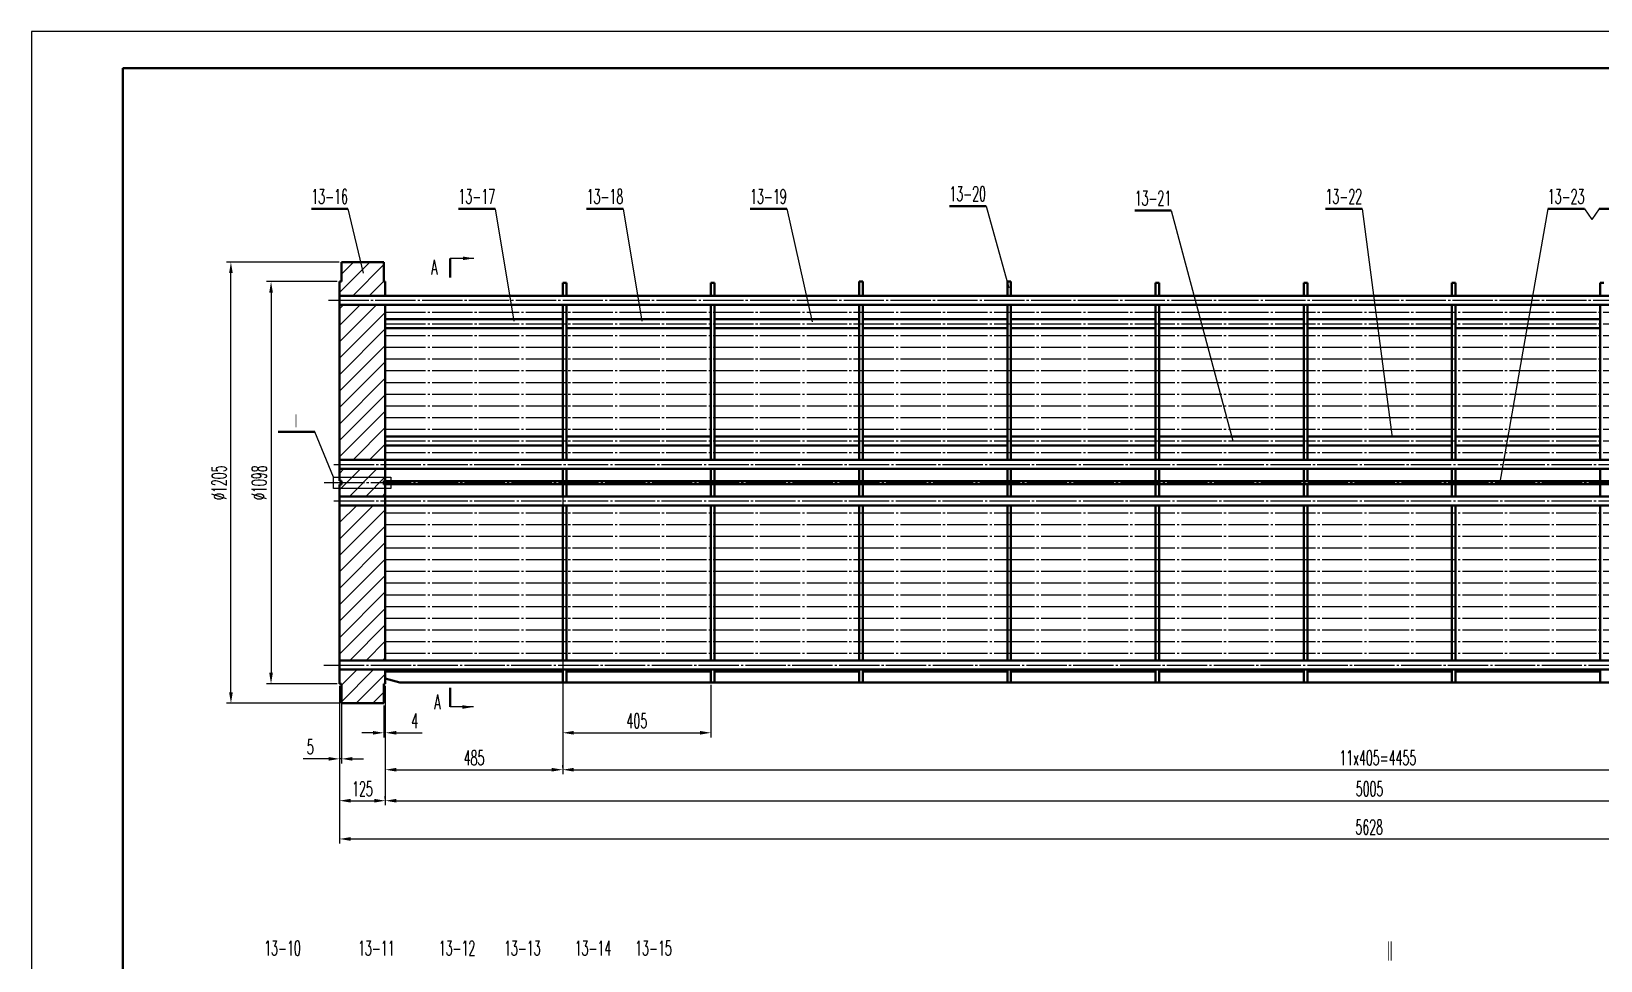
# Model space of a CAD drawing. Header units: millimetres. Extents: x 653 to 3278, y 1219 to 2187.
# Drawn here: x 1545.2 to 1974.1, y 1933 to 2186.8 of the extents above; entities that cross this region are included whole.
import ezdxf

# ---------------------------------------------------------------- set-up
doc = ezdxf.new("R2010")
doc.units = ezdxf.units.MM
doc.linetypes.add('JIS_08_11', pattern=[12.8, 11, -0.6, 0.6, -0.6])
for name, color, linetype, lineweight in [('图层1', 1, 'Continuous', 40), ('图层2', 4, 'JIS_08_11', 20), ('图层3', 2, 'Continuous', 20)]:
    doc.layers.add(name, color=color, linetype=linetype, lineweight=lineweight)
doc.styles.get("Standard").update_dxf_attribs({"font": 'romans.shx', "width": 0.55, "height": 4, "bigfont": 'gbcbig.shx'})
doc.styles.add('样式 2', font='romans.shx', dxfattribs={"width": 0.55, "height": 4, "bigfont": 'gbcbig.shx'})
doc.dimstyles.new('副本 ISO-25', dxfattribs={"dimtxt": 4, "dimasz": 3, "dimexe": 1.25, "dimexo": 0.625, "dimgap": 1.25, "dimtad": 1, "dimdec": 1, "dimtxsty": 'Standard', "dimcen": 2.5, "dimazin": 2, "dimtfac": 1, "dimtdec": 1, "dimtmove": 0, "dimatfit": 3, "dimfxl": 1, "dimarcsym": 0})

# ---------------------------------------------------------------- blocks, each defined once
blk = doc.blocks.new('*D367')
at = {"layer": 'Defpoints', "color": 0}
for p in [(1629.45, 2008.63), (1641.95, 2008.63), (1641.95, 1976.67)]:
    blk.add_point(p, dxfattribs=at)
at = {"layer": '图层3', "color": 0, "lineweight": -2}
for p, q in [((1629.45, 2008.01), (1629.45, 1975.42)), ((1641.95, 2008.01), (1641.95, 1975.42)), ((1632.45, 1976.67), (1638.95, 1976.67))]:
    blk.add_line(p, q, dxfattribs=at)
at = {"layer": '图层3', "color": 0}
for points in [[(1632.45, 1977.17), (1632.45, 1976.17), (1629.45, 1976.67)], [(1638.95, 1977.17), (1638.95, 1976.17), (1641.95, 1976.67)]]:
    blk.add_solid(points, dxfattribs=at)
at = {"layer": '图层3', "color": 0, "insert": (1635.7, 1979.92), "char_height": 4, "attachment_point": 5}
blk.add_mtext('125', dxfattribs=at)
blk = doc.blocks.new('*D368')
at = {"layer": 'Defpoints', "color": 0}
for p in [(1629.45, 2008.63), (1629.95, 2008.63), (1629.95, 1988.1)]:
    blk.add_point(p, dxfattribs=at)
at = {"layer": '图层3', "color": 0, "lineweight": -2}
for p, q in [((1629.45, 2008.01), (1629.45, 1986.85)), ((1629.95, 2008.01), (1629.95, 1986.85)), ((1626.45, 1988.1), (1619.49, 1988.1)), ((1629.95, 1988.1), (1629.45, 1988.1)), ((1632.95, 1988.1), (1635.95, 1988.1))]:
    blk.add_line(p, q, dxfattribs=at)
at = {"layer": '图层3', "color": 0}
for points in [[(1626.45, 1988.6), (1626.45, 1987.6), (1629.45, 1988.1)], [(1632.95, 1988.6), (1632.95, 1987.6), (1629.95, 1988.1)]]:
    blk.add_solid(points, dxfattribs=at)
at = {"layer": '图层3', "color": 0, "insert": (1621.47, 1991.35), "char_height": 4, "attachment_point": 5}
blk.add_mtext('5', dxfattribs=at)
blk = doc.blocks.new('*D369')
at = {"layer": 'Defpoints', "color": 0}
for p in [(1641.55, 2003.28), (1641.55, 1995.22), (1641.95, 1995.28)]:
    blk.add_point(p, dxfattribs=at)
at = {"layer": '图层3', "color": 0, "lineweight": -2}
for p, q in [((1641.55, 2002.66), (1641.55, 1993.97)), ((1638.55, 1995.22), (1635.55, 1995.22)), ((1641.55, 1995.22), (1641.95, 1995.22)), ((1641.95, 1994.66), (1641.95, 1993.97)), ((1644.95, 1995.22), (1652.02, 1995.22))]:
    blk.add_line(p, q, dxfattribs=at)
at = {"layer": '图层3', "color": 0}
for points in [[(1638.55, 1995.72), (1638.55, 1994.72), (1641.55, 1995.22)], [(1644.95, 1995.72), (1644.95, 1994.72), (1641.95, 1995.22)]]:
    blk.add_solid(points, dxfattribs=at)
at = {"layer": '图层3', "color": 0, "insert": (1649.99, 1998.47), "char_height": 4, "attachment_point": 5}
blk.add_mtext('4', dxfattribs=at)
blk = doc.blocks.new('*D370')
at = {"layer": 'Defpoints', "color": 0}
for p in [(1690.45, 2061.97), (1641.95, 2008.63), (1690.45, 1985.13)]:
    blk.add_point(p, dxfattribs=at)
at = {"layer": '图层3', "color": 0, "lineweight": -2}
for p, q in [((1690.45, 2061.34), (1690.45, 1983.88)), ((1641.95, 2008.01), (1641.95, 1983.88)), ((1644.95, 1985.13), (1687.45, 1985.13))]:
    blk.add_line(p, q, dxfattribs=at)
at = {"layer": '图层3', "color": 0}
for points in [[(1644.95, 1985.63), (1644.95, 1984.63), (1641.95, 1985.13)], [(1687.45, 1985.63), (1687.45, 1984.63), (1690.45, 1985.13)]]:
    blk.add_solid(points, dxfattribs=at)
at = {"layer": '图层3', "color": 0, "insert": (1666.2, 1988.38), "char_height": 4, "attachment_point": 5}
blk.add_mtext('485', dxfattribs=at)
blk = doc.blocks.new('*D371')
at = {"layer": 'Defpoints', "color": 0}
for p in [(1690.45, 2008.01), (1730.95, 2008.98), (1730.95, 1995.22)]:
    blk.add_point(p, dxfattribs=at)
at = {"layer": '图层3', "color": 0, "lineweight": -2}
for p, q in [((1690.45, 2007.38), (1690.45, 1993.97)), ((1730.95, 2008.36), (1730.95, 1993.97)), ((1693.45, 1995.22), (1727.95, 1995.22))]:
    blk.add_line(p, q, dxfattribs=at)
at = {"layer": '图层3', "color": 0}
for points in [[(1693.45, 1995.72), (1693.45, 1994.72), (1690.45, 1995.22)], [(1727.95, 1995.72), (1727.95, 1994.72), (1730.95, 1995.22)]]:
    blk.add_solid(points, dxfattribs=at)
at = {"layer": '图层3', "color": 0, "insert": (1710.7, 1998.47), "char_height": 4, "attachment_point": 5}
blk.add_mtext('405', dxfattribs=at)
blk = doc.blocks.new('*D372')
at = {"layer": 'Defpoints', "color": 0}
for p in [(2135.95, 2008.98), (1690.45, 1985.13), (2135.95, 1985.13)]:
    blk.add_point(p, dxfattribs=at)
at = {"layer": '图层3', "color": 0, "lineweight": -2}
for p, q in [((2135.95, 2008.36), (2135.95, 1983.88)), ((1690.45, 1985.76), (1690.45, 1986.38)), ((1693.45, 1985.13), (2132.95, 1985.13))]:
    blk.add_line(p, q, dxfattribs=at)
at = {"layer": '图层3', "color": 0}
for points in [[(1693.45, 1985.63), (1693.45, 1984.63), (1690.45, 1985.13)], [(2132.95, 1985.63), (2132.95, 1984.63), (2135.95, 1985.13)]]:
    blk.add_solid(points, dxfattribs=at)
at = {"layer": '图层3', "color": 0, "insert": (1913.2, 1988.38), "char_height": 4, "attachment_point": 5}
blk.add_mtext('11x405=4455', dxfattribs=at)
blk = doc.blocks.new('*D373')
at = {"layer": 'Defpoints', "color": 0}
for p in [(2142.45, 2001.81), (1641.95, 1976.67), (2142.45, 1976.67)]:
    blk.add_point(p, dxfattribs=at)
at = {"layer": '图层3', "color": 0, "lineweight": -2}
for p, q in [((2142.45, 2001.18), (2142.45, 1975.42)), ((1641.95, 1977.3), (1641.95, 1977.92)), ((1644.95, 1976.67), (2139.45, 1976.67))]:
    blk.add_line(p, q, dxfattribs=at)
at = {"layer": '图层3', "color": 0}
for points in [[(1644.95, 1977.17), (1644.95, 1976.17), (1641.95, 1976.67)], [(2139.45, 1977.17), (2139.45, 1976.17), (2142.45, 1976.67)]]:
    blk.add_solid(points, dxfattribs=at)
at = {"layer": '图层3', "color": 0, "insert": (1910.94, 1979.92), "char_height": 4, "attachment_point": 5}
blk.add_mtext('5005', dxfattribs=at)
blk = doc.blocks.new('*D374')
at = {"layer": 'Defpoints', "color": 0}
for p in [(2192.25, 2063.53), (1629.45, 2008.63), (2192.25, 1966.22)]:
    blk.add_point(p, dxfattribs=at)
at = {"layer": '图层3', "color": 0, "lineweight": -2}
for p, q in [((2192.25, 2062.91), (2192.25, 1964.97)), ((1629.45, 2008.01), (1629.45, 1964.97)), ((1632.45, 1966.22), (2189.25, 1966.22))]:
    blk.add_line(p, q, dxfattribs=at)
at = {"layer": '图层3', "color": 0}
for points in [[(1632.45, 1966.72), (1632.45, 1965.72), (1629.45, 1966.22)], [(2189.25, 1966.72), (2189.25, 1965.72), (2192.25, 1966.22)]]:
    blk.add_solid(points, dxfattribs=at)
at = {"layer": '图层3', "color": 0, "insert": (1910.85, 1969.47), "char_height": 4, "attachment_point": 5}
blk.add_mtext('5628', dxfattribs=at)
blk = doc.blocks.new('*D375')
at = {"layer": 'Defpoints', "color": 0}
for p in [(1629.45, 2118.43), (1610.72, 2008.63), (1629.45, 2008.63)]:
    blk.add_point(p, dxfattribs=at)
at = {"layer": '图层3', "color": 0, "lineweight": -2}
for p, q in [((1628.83, 2118.43), (1609.47, 2118.43)), ((1610.72, 2115.43), (1610.72, 2011.63)), ((1628.83, 2008.63), (1609.47, 2008.63))]:
    blk.add_line(p, q, dxfattribs=at)
at = {"layer": '图层3', "color": 0}
for points in [[(1610.22, 2115.43), (1611.22, 2115.43), (1610.72, 2118.43)], [(1610.22, 2011.63), (1611.22, 2011.63), (1610.72, 2008.63)]]:
    blk.add_solid(points, dxfattribs=at)
at = {"layer": '图层3', "color": 0, "insert": (1607.47, 2063.54), "char_height": 4, "attachment_point": 5, "rotation": 90}
blk.add_mtext('%%C1098', dxfattribs=at)
blk = doc.blocks.new('*D376')
at = {"layer": 'Defpoints', "color": 0}
for p in [(1599.76, 2123.78), (1629.95, 2123.78), (1629.95, 2003.28)]:
    blk.add_point(p, dxfattribs=at)
at = {"layer": '图层3', "color": 0, "lineweight": -2}
for p, q in [((1629.33, 2123.78), (1598.51, 2123.78)), ((1599.76, 2006.28), (1599.76, 2120.78)), ((1629.33, 2003.28), (1598.51, 2003.28))]:
    blk.add_line(p, q, dxfattribs=at)
at = {"layer": '图层3', "color": 0}
for points in [[(1599.26, 2120.78), (1600.26, 2120.78), (1599.76, 2123.78)], [(1599.26, 2006.28), (1600.26, 2006.28), (1599.76, 2003.28)]]:
    blk.add_solid(points, dxfattribs=at)
at = {"layer": '图层3', "color": 0, "insert": (1596.51, 2063.53), "char_height": 4, "attachment_point": 5, "rotation": 90}
blk.add_mtext('%%C1205', dxfattribs=at)

msp = doc.modelspace()

# ---------------------------------------------------------------- hatches: boundary and pattern name
at = {"layer": '图层3'}
h = msp.add_hatch(dxfattribs=at)
h.set_pattern_fill('ANSI31', color=256, style=0)
h.set_pattern_definition([(45, (-27.041, 625.1134), (-2.245064, 2.245064), [])])
h.paths.add_polyline_path([(1641.553, 2123.784), (1629.953, 2123.784), (1629.953, 2118.434), (1629.453, 2118.434), (1629.453, 2114.584), (1641.953, 2114.584), (1641.953, 2118.434), (1641.553, 2118.434)])
h.paths.add_polyline_path([(1641.953, 2112.084), (1629.453, 2112.084), (1629.453, 2069.784), (1641.953, 2069.784)])
h.paths.add_polyline_path([(1641.953, 2057.284), (1629.453, 2057.284), (1629.453, 2014.984), (1641.953, 2014.984)])
h.paths.add_polyline_path([(1641.553, 2003.284), (1641.553, 2008.634), (1641.953, 2008.634), (1641.953, 2012.484), (1629.453, 2012.484), (1629.453, 2008.634), (1629.953, 2008.634), (1629.953, 2003.284)])
h.paths.add_polyline_path([(1641.553, 2063.534), (1641.553, 2064.034), (1641.953, 2064.034), (1641.953, 2067.284), (1629.453, 2067.284), (1629.453, 2064.034), (1629.953, 2064.034), (1629.953, 2063.534)])
h.paths.add_polyline_path([(1629.953, 2063.534), (1629.953, 2063.034), (1629.453, 2063.034), (1629.453, 2059.784), (1641.953, 2059.784), (1641.953, 2063.034), (1641.553, 2063.034), (1641.553, 2063.534)])

# ---------------------------------------------------------------- linework, layer by layer
at = {"layer": '图层1'}
for p, q in [((1570.225, 2176.779), (1570.225, 1602.779)), ((2376.225, 2176.779), (1570.225, 2176.779)), ((1621.735, 2138.277), (1631.735, 2138.277)), ((1661.96, 2138.277), (1671.96, 2138.277)), ((1696.981, 2138.277), (1706.981, 2138.277)), ((1741.664, 2138.277), (1751.664, 2138.277)), ((1796.13, 2139.016), (1806.13, 2139.016)), ((1846.762, 2137.836), (1856.762, 2137.836)), ((1898.923, 2138.277), (1908.923, 2138.277)), ((1959.671, 2138.277), (1969.671, 2138.277)), ((1973.671, 2138.277), (1983.671, 2138.277)), ((1629.953, 2123.784), (1629.953, 2118.434)), ((1629.953, 2123.784), (1641.553, 2123.784)), ((1641.553, 2123.784), (1641.553, 2118.434)), ((1659.705, 2124.801), (1659.705, 2119.545)), ((1629.453, 2118.434), (1629.453, 2064.034)), ((1629.453, 2118.434), (1629.953, 2118.434)), ((1629.453, 2114.584), (2142.453, 2114.584)), ((1641.553, 2118.434), (1641.953, 2118.434)), ((1641.953, 2118.434), (1641.953, 2114.584)), ((1690.453, 2118.084), (1690.453, 2114.584)), ((1690.453, 2118.084), (1691.453, 2118.084)), ((1691.453, 2118.084), (1691.453, 2114.584)), ((1730.953, 2118.084), (1730.953, 2114.584)), ((1730.953, 2118.084), (1731.953, 2118.084)), ((1731.953, 2118.084), (1731.953, 2114.584)), ((1771.453, 2118.434), (1771.453, 2114.584)), ((1771.453, 2118.434), (1772.453, 2118.434)), ((1772.453, 2118.434), (1772.453, 2114.584)), ((1811.953, 2118.434), (1811.953, 2114.584)), ((1811.953, 2118.434), (1812.953, 2118.434)), ((1812.953, 2118.434), (1812.953, 2114.584)), ((1852.453, 2118.084), (1852.453, 2114.584)), ((1852.453, 2118.084), (1853.453, 2118.084)), ((1853.453, 2118.084), (1853.453, 2114.584)), ((1892.953, 2118.084), (1892.953, 2114.584)), ((1892.953, 2118.084), (1893.953, 2118.084)), ((1893.953, 2118.084), (1893.953, 2114.584)), ((1933.453, 2118.084), (1933.453, 2114.584)), ((1933.453, 2118.084), (1934.453, 2118.084)), ((1934.453, 2118.084), (1934.453, 2114.584)), ((1973.953, 2118.084), (1973.953, 2114.584)), ((1973.953, 2118.084), (1974.953, 2118.084)), ((1629.453, 2112.084), (2142.453, 2112.084)), ((1641.953, 2112.084), (1641.953, 2064.034)), ((1690.453, 2112.084), (1690.453, 2069.784)), ((1691.453, 2112.084), (1691.453, 2069.784)), ((1730.953, 2112.084), (1730.953, 2069.784)), ((1731.953, 2112.084), (1731.953, 2069.784)), ((1771.453, 2112.084), (1771.453, 2069.784)), ((1772.453, 2112.084), (1772.453, 2069.784)), ((1811.953, 2112.084), (1811.953, 2069.784)), ((1812.953, 2112.084), (1812.953, 2069.784)), ((1852.453, 2112.084), (1852.453, 2069.784)), ((1853.453, 2112.084), (1853.453, 2069.784)), ((1892.953, 2112.084), (1892.953, 2069.784)), ((1893.953, 2112.084), (1893.953, 2069.784)), ((1933.453, 2112.084), (1933.453, 2069.784)), ((1934.453, 2112.084), (1934.453, 2069.784)), ((1973.953, 2112.084), (1973.953, 2069.784)), ((1641.953, 2108.184), (1690.453, 2108.184)), ((1691.453, 2108.184), (1730.953, 2108.184)), ((1731.953, 2108.184), (1771.453, 2108.184)), ((1772.453, 2108.184), (1811.953, 2108.184)), ((1812.953, 2108.184), (1852.453, 2108.184)), ((1853.453, 2108.184), (1892.953, 2108.184)), ((1893.953, 2108.184), (1933.453, 2108.184)), ((1934.453, 2108.184), (1973.953, 2108.184)), ((1641.953, 2105.684), (1690.453, 2105.684)), ((1691.453, 2105.684), (1730.953, 2105.684)), ((1731.953, 2105.684), (1771.453, 2105.684)), ((1772.453, 2105.684), (1811.953, 2105.684)), ((1812.953, 2105.684), (1852.453, 2105.684)), ((1853.453, 2105.684), (1892.953, 2105.684)), ((1893.953, 2105.684), (1933.453, 2105.684)), ((1934.453, 2105.684), (1973.953, 2105.684)), ((1612.662, 2077.384), (1622.662, 2077.384)), ((1641.953, 2076.184), (1690.453, 2076.184)), ((1691.453, 2076.184), (1730.953, 2076.184)), ((1731.953, 2076.184), (1771.453, 2076.184)), ((1772.453, 2076.184), (1811.953, 2076.184)), ((1812.953, 2076.184), (1852.453, 2076.184)), ((1853.453, 2076.184), (1892.953, 2076.184)), ((1893.953, 2076.184), (1933.453, 2076.184)), ((1934.453, 2076.184), (1973.953, 2076.184)), ((1641.953, 2073.684), (1690.453, 2073.684)), ((1691.453, 2073.684), (1730.953, 2073.684)), ((1731.953, 2073.684), (1771.453, 2073.684)), ((1772.453, 2073.684), (1811.953, 2073.684)), ((1812.953, 2073.684), (1852.453, 2073.684)), ((1853.453, 2073.684), (1892.953, 2073.684)), ((1893.953, 2073.684), (1933.453, 2073.684)), ((1934.453, 2073.684), (1973.953, 2073.684)), ((1629.453, 2069.784), (2142.453, 2069.784)), ((1629.453, 2067.284), (2142.453, 2067.284)), ((1690.453, 2067.284), (1690.453, 2063.934)), ((1691.453, 2067.284), (1691.453, 2063.934)), ((1730.953, 2067.284), (1730.953, 2063.934)), ((1731.953, 2067.284), (1731.953, 2063.934)), ((1771.453, 2067.284), (1771.453, 2063.934)), ((1772.453, 2067.284), (1772.453, 2063.934)), ((1811.953, 2067.284), (1811.953, 2063.934)), ((1812.953, 2067.284), (1812.953, 2063.934)), ((1852.453, 2067.284), (1852.453, 2063.934)), ((1853.453, 2067.284), (1853.453, 2063.934)), ((1892.953, 2067.284), (1892.953, 2063.934)), ((1893.953, 2067.284), (1893.953, 2063.934)), ((1933.453, 2067.284), (1933.453, 2063.934)), ((1934.453, 2067.284), (1934.453, 2063.934)), ((1973.953, 2067.284), (1973.953, 2063.934)), ((1629.453, 2064.034), (1629.953, 2064.034)), ((1629.453, 2063.034), (1629.453, 2008.634)), ((1629.953, 2063.034), (1629.453, 2063.034)), ((1629.953, 2064.034), (1629.953, 2063.034)), ((1641.953, 2064.034), (1641.553, 2064.034)), ((1641.553, 2064.034), (1641.553, 2063.034)), ((1641.553, 2063.934), (2138.953, 2063.934)), ((1641.553, 2063.134), (2138.953, 2063.134)), ((1641.553, 2063.034), (1641.953, 2063.034)), ((1641.953, 2063.034), (1641.953, 2014.984)), ((1690.453, 2063.134), (1690.453, 2059.784)), ((1691.453, 2063.134), (1691.453, 2059.784)), ((1730.953, 2063.134), (1730.953, 2059.784)), ((1731.953, 2063.134), (1731.953, 2059.784)), ((1771.453, 2063.134), (1771.453, 2059.784)), ((1772.453, 2063.134), (1772.453, 2059.784)), ((1811.953, 2063.134), (1811.953, 2059.784)), ((1812.953, 2063.134), (1812.953, 2059.784)), ((1852.453, 2063.134), (1852.453, 2059.784)), ((1853.453, 2063.134), (1853.453, 2059.784)), ((1892.953, 2063.134), (1892.953, 2059.784)), ((1893.953, 2063.134), (1893.953, 2059.784)), ((1933.453, 2063.134), (1933.453, 2059.784)), ((1934.453, 2063.134), (1934.453, 2059.784)), ((1973.953, 2063.134), (1973.953, 2059.784)), ((1629.453, 2059.784), (2142.453, 2059.784)), ((1629.453, 2057.284), (2142.453, 2057.284)), ((1690.453, 2057.284), (1690.453, 2014.984)), ((1691.453, 2057.284), (1691.453, 2014.984)), ((1730.953, 2057.284), (1730.953, 2014.984)), ((1731.953, 2057.284), (1731.953, 2014.984)), ((1771.453, 2057.284), (1771.453, 2014.984)), ((1772.453, 2057.284), (1772.453, 2014.984)), ((1811.953, 2057.284), (1811.953, 2014.984)), ((1812.953, 2057.284), (1812.953, 2014.984)), ((1852.453, 2057.284), (1852.453, 2014.984)), ((1853.453, 2057.284), (1853.453, 2014.984)), ((1892.953, 2057.284), (1892.953, 2014.984)), ((1893.953, 2057.284), (1893.953, 2014.984)), ((1933.453, 2057.284), (1933.453, 2014.984)), ((1934.453, 2057.284), (1934.453, 2014.984)), ((1973.953, 2057.284), (1973.953, 2014.984)), ((1629.453, 2014.984), (2142.453, 2014.984)), ((1629.453, 2012.484), (2142.453, 2012.484)), ((1641.953, 2012.484), (1641.953, 2008.634)), ((1641.953, 2011.984), (1690.453, 2011.984)), ((1690.453, 2012.484), (1690.453, 2008.984)), ((1691.453, 2012.484), (1691.453, 2008.984)), ((1691.453, 2011.984), (1730.953, 2011.984)), ((1730.953, 2012.484), (1730.953, 2008.984)), ((1731.953, 2012.484), (1731.953, 2008.984)), ((1731.953, 2011.984), (1771.453, 2011.984)), ((1771.453, 2012.484), (1771.453, 2008.984)), ((1772.453, 2012.484), (1772.453, 2008.984)), ((1772.453, 2011.984), (1811.953, 2011.984)), ((1811.953, 2012.484), (1811.953, 2008.984)), ((1812.953, 2012.484), (1812.953, 2008.984)), ((1812.953, 2011.984), (1852.453, 2011.984)), ((1852.453, 2012.484), (1852.453, 2008.984)), ((1853.453, 2012.484), (1853.453, 2008.984)), ((1853.453, 2011.984), (1892.953, 2011.984)), ((1892.953, 2012.484), (1892.953, 2008.984)), ((1893.953, 2012.484), (1893.953, 2008.984)), ((1893.953, 2011.984), (1933.453, 2011.984)), ((1933.453, 2012.484), (1933.453, 2008.984)), ((1934.453, 2012.484), (1934.453, 2008.984)), ((1934.453, 2011.984), (1973.953, 2011.984)), ((1973.953, 2012.484), (1973.953, 2008.984)), ((1629.453, 2008.634), (1629.953, 2008.634)), ((1629.953, 2003.284), (1629.953, 2008.634)), ((1641.553, 2008.634), (1641.953, 2008.634)), ((1641.553, 2003.284), (1641.553, 2008.634)), ((1641.953, 2010.056), (1645.953, 2008.984)), ((1645.953, 2008.984), (2139.953, 2008.984)), ((1659.705, 2002.268), (1659.705, 2007.523)), ((1641.553, 2003.284), (1629.953, 2003.284))]:
    msp.add_line(p, q, dxfattribs=at)
at = {"layer": '图层2'}
for p, q in [((1626.424, 2113.334), (2142.453, 2113.334)), ((1641.953, 2110.134), (2142.453, 2110.134)), ((1641.953, 2106.934), (2146.692, 2106.934)), ((1641.953, 2103.734), (2142.453, 2103.734)), ((1641.953, 2100.534), (2142.453, 2100.534)), ((1641.953, 2097.334), (2142.453, 2097.334)), ((1641.953, 2094.134), (2142.453, 2094.134)), ((1641.953, 2090.934), (2142.453, 2090.934)), ((1641.953, 2087.734), (2142.453, 2087.734)), ((1641.953, 2084.534), (2142.453, 2084.534)), ((1641.953, 2081.334), (2142.453, 2081.334)), ((1641.953, 2078.134), (2142.453, 2078.134)), ((1641.953, 2074.934), (2142.453, 2074.934)), ((1641.953, 2071.734), (2142.453, 2071.734)), ((1627.871, 2068.534), (2142.453, 2068.534)), ((1625.24, 2063.534), (2205.759, 2063.534)), ((1627.871, 2058.534), (2142.453, 2058.534)), ((1641.953, 2055.334), (2142.453, 2055.334)), ((1641.953, 2052.134), (2142.453, 2052.134)), ((1641.953, 2048.934), (2142.453, 2048.934)), ((1641.953, 2045.734), (2142.453, 2045.734)), ((1641.953, 2042.534), (2142.453, 2042.534)), ((1641.953, 2039.334), (2142.453, 2039.334)), ((1641.953, 2036.134), (2142.453, 2036.134)), ((1641.953, 2032.934), (2142.453, 2032.934)), ((1641.953, 2029.734), (2142.453, 2029.734)), ((1641.953, 2026.534), (2142.453, 2026.534)), ((1641.953, 2023.334), (2142.453, 2023.334)), ((1641.953, 2020.134), (2142.453, 2020.134)), ((1641.953, 2016.934), (2142.453, 2016.934)), ((1625.184, 2013.734), (2142.453, 2013.734))]:
    msp.add_line(p, q, dxfattribs=at)
at = {"layer": '图层3'}
for p, q in [((1545.225, 2186.779), (1545.225, 1592.779)), ((2386.225, 2186.779), (1545.225, 2186.779)), ((1631.735, 2138.277), (1635.906, 2120.752)), ((1671.96, 2138.277), (1677.092, 2107.606)), ((1706.981, 2138.277), (1712.056, 2107.624)), ((1751.664, 2138.277), (1758.573, 2107.419)), ((1806.13, 2139.016), (1812.368, 2116.715)), ((1856.762, 2137.836), (1873.536, 2074.934)), ((1908.923, 2138.277), (1917.089, 2075.874)), ((1959.671, 2138.277), (1946.524, 2063.674)), ((1969.671, 2138.277), (1971.671, 2135.41)), ((1973.671, 2138.277), (1971.671, 2135.41)), ((1627.781, 2065.036), (1622.662, 2077.384))]:
    msp.add_line(p, q, dxfattribs=at)
msp.add_lwpolyline([(1627.781, 2065.036), (1643.49, 2065.036), (1643.49, 2061.962), (1627.781, 2061.962)], close=True, dxfattribs=at)

# ---------------------------------------------------------------- texts
at = {"layer": '图层3', "char_height": 4, "attachment_point": 1, "style": '样式 2'}
for s, insert, width in [('13-20', (1796.13, 2144.441), 10), ('13-16', (1621.735, 2143.702), 10), ('13-17', (1661.96, 2143.702), 10), ('13-18', (1696.981, 2143.702), 10), ('13-19', (1741.664, 2143.702), 10), ('13-21', (1846.762, 2143.261), 10), ('13-22', (1898.923, 2143.702), 10), ('13-23', (1959.671, 2143.702), 10), ('A', (1654.494, 2124.42), 0.83298), ('A', (1655.334, 2005.639), 0.83298), ('13-10', (1608.862, 1938.423), 10), ('13-11', (1634.491, 1938.423), 10), ('13-12', (1656.572, 1938.423), 10), ('13-13', (1674.38, 1938.423), 10), ('13-14', (1693.7, 1938.423), 10), ('13-15', (1710.242, 1938.423), 10)]:
    msp.add_mtext(s, dxfattribs=dict(at, insert=insert, width=width))
at = {"layer": '图层3'}
for s, insert, char_height, width, attachment_point in [('Ⅰ', (1617.554, 2080.253), 4, 25.84295, 5), ('Ⅱ', (1915.153, 1938.431), 6, 20.84719, 1)]:
    msp.add_mtext(s, dxfattribs=dict(at, insert=insert, char_height=char_height, width=width, attachment_point=attachment_point))

# ---------------------------------------------------------------- dimensions: what is measured, and where the dimension line sits
for base, p1, p2, text, picture, middle in [((1599.757, 2123.784), (1629.953, 2003.284), (1629.953, 2123.784), '%%C1205', '*D376', (1599.757, 2063.534)), ((1610.725, 2008.634), (1629.453, 2118.434), (1629.453, 2008.634), '%%C1098', '*D375', (1610.725, 2063.543))]:
    dim = msp.add_linear_dim(base=base, p1=p1, p2=p2, angle=90, text=text, dimstyle='副本 ISO-25', dxfattribs=at)
    dim.commit()
    dim.dimension.update_dxf_attribs({"geometry": picture, "text_midpoint": middle, "dimtype": 160})
for base, p1, p2, text, picture, middle in [((2192.253, 1966.22), (1629.453, 2008.634), (2192.253, 2063.534), '5628', '*D374', (1910.853, 1969.47)), ((1730.953, 1995.216), (1690.453, 2008.009), (1730.953, 2008.984), '405', '*D371', (1710.703, 1998.466)), ((2135.953, 1985.132), (1690.453, 1985.132), (2135.953, 2008.984), '11x405=4455', '*D372', (1913.203, 1988.382))]:
    dim = msp.add_linear_dim(base=base, p1=p1, p2=p2, text=text, dimstyle='副本 ISO-25', dxfattribs=at)
    dim.commit()
    dim.dimension.update_dxf_attribs({"geometry": picture, "text_midpoint": middle})
for base, p1, p2, text, picture, middle in [((1690.453, 1985.132), (1641.953, 2008.634), (1690.453, 2061.965), '485', '*D370', (1666.203, 1985.132)), ((1629.953, 1988.101), (1629.453, 2008.634), (1629.953, 2008.634), '5', '*D368', (1621.469, 1988.101)), ((1641.953, 1976.671), (1629.453, 2008.634), (1641.953, 2008.634), '125', '*D367', (1635.703, 1976.671)), ((1641.553, 1995.216), (1641.953, 1995.283), (1641.553, 2003.284), '4', '*D369', (1649.988, 1995.216)), ((2142.453, 1976.671), (1641.953, 1976.671), (2142.453, 2001.807), '5005', '*D373', (1910.941, 1976.671))]:
    dim = msp.add_linear_dim(base=base, p1=p1, p2=p2, text=text, dimstyle='副本 ISO-25', dxfattribs=at)
    dim.commit()
    dim.dimension.update_dxf_attribs({"geometry": picture, "text_midpoint": middle, "dimtype": 160})

# ---------------------------------------------------------------- leaders
for points in [[(1666.17, 2124.801), (1659.705, 2124.801)], [(1666.031, 2002.268), (1659.705, 2002.268)]]:
    msp.add_leader(points, dimstyle='副本 ISO-25', override={"dimgap": 1.25, "dimtad": 0}, dxfattribs=at)

doc.saveas('drawing.dxf')
